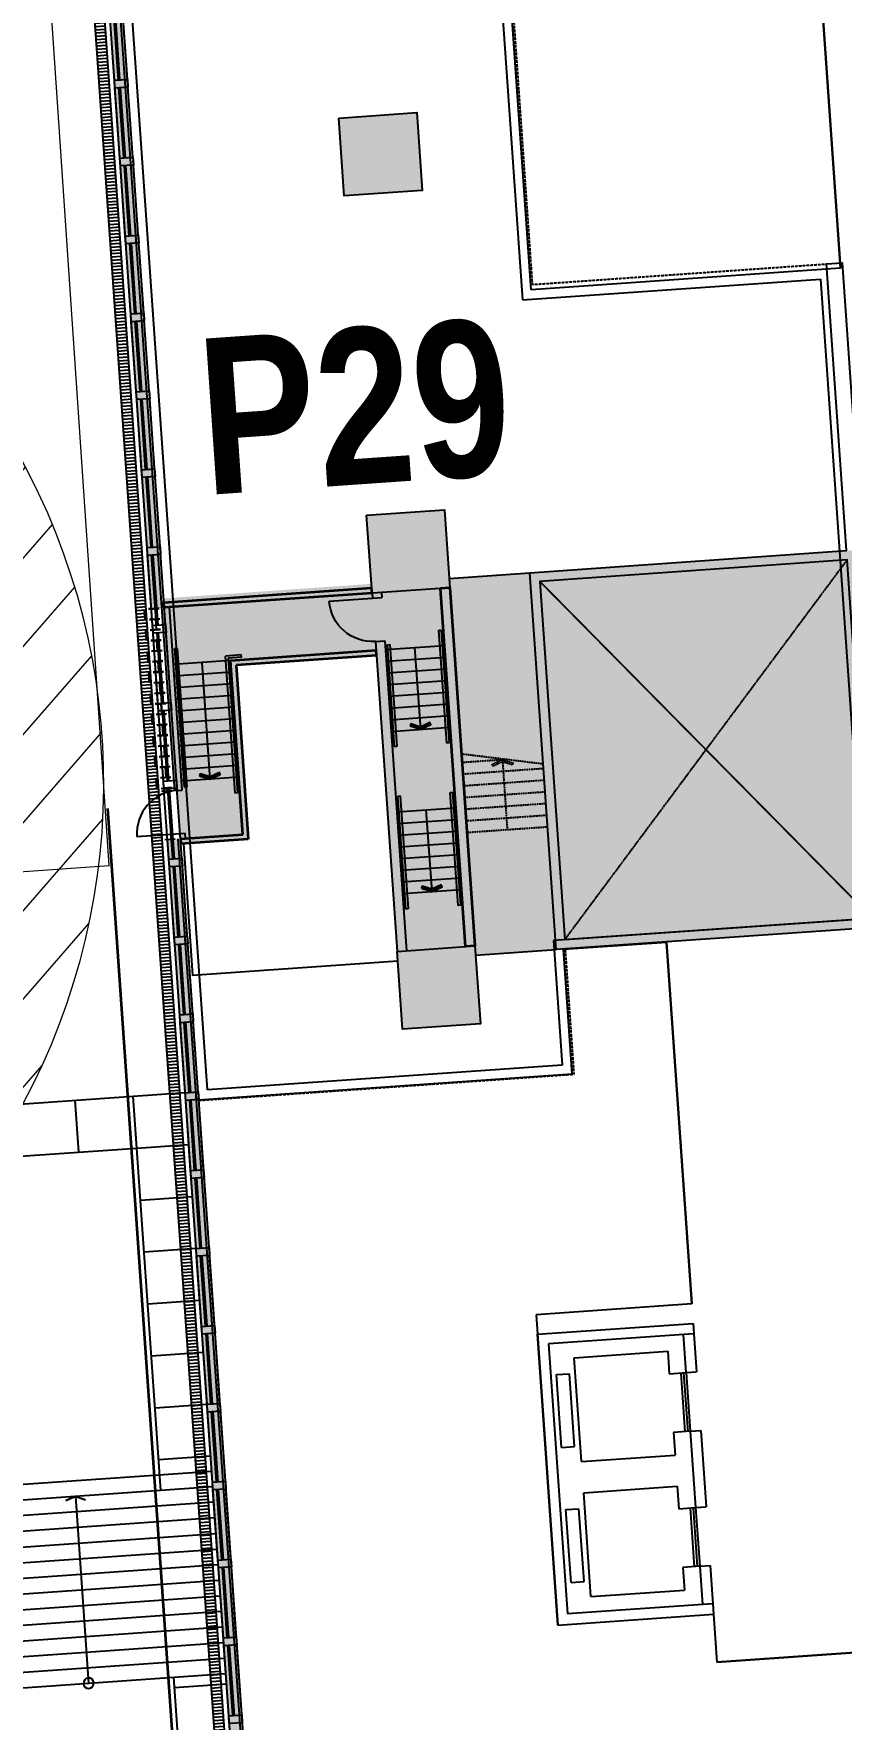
# Model space of a CAD drawing. Header units: millimetres. Extents: x 306 to 836129804, y -168137 to 818603917.
# Drawn here: x 834618450 to 834633962, y 818099318 to 818131702 of the extents above; entities that cross this region are included whole.
import ezdxf

# ---------------------------------------------------------------- set-up
doc = ezdxf.new("R2010")
doc.units = ezdxf.units.MM
doc.header["$LTSCALE"] = 3
for name, pattern in [('ACAD_ISO03W100', [30, 12, -18]), ('B0701', [2.34375, 1.5625, -0.78125]), ('CENTER2', [1.125, 0.75, -0.125, 0.125, -0.125]), ('DASHED2', [0.375, 0.25, -0.125])]:
    doc.linetypes.add(name, pattern=pattern)
doc.layers.get('Defpoints').update_dxf_attribs({"color": 32})
for name, color, linetype, lineweight in [('029-ramp-l', 1, 'Continuous', 20), ('Eva-New', 1, 'ACAD_ISO03W100', 18), ('Hatch (LTC&CB)', 252, 'Continuous', 35), ('UAJ-00ANNO-t', 7, 'Continuous', 5), ('UAJ-22INWA', 251, 'Continuous', 35), ('UAJ-22INWA-bw', 251, 'Continuous', 35), ('UAJ-32INFR', 251, 'Continuous', 25)]:
    doc.layers.add(name, color=color, linetype=linetype, lineweight=lineweight)
for name, color, linetype in [('_base', 251, 'Continuous'), ('_P29', 251, 'Continuous'), ('LWK-STEPS', 251, 'Continuous'), ('LWK-STEPS ARROW', 251, 'Continuous')]:
    doc.layers.add(name, color=color, linetype=linetype)
doc.styles.add('_BOLD', font='arialbd.ttf', dxfattribs={"width": 0.8})

# ---------------------------------------------------------------- blocks, each defined once
blk = doc.blocks.new('3A35X-MAGP-P-00-0$0$02_UNS-dotopen')
at = {"layer": 'LWK-STEPS ARROW', "lineweight": -2}
blk.add_lwpolyline([(-0.5, 6.123233995736766e-17, 1), (0.5, 0, 1)], format="xyb", close=True, dxfattribs=at)
blk = doc.blocks.new('3A35X-MAGP-P-LD-00-0')
at = {"layer": '_base', "ltscale": 0.5}
for p, q in [((834542911.2470396, 818105876.258711, 4.414931471723336e-06), (834621360.665118, 818111358.9750159, 1.530188952209542e-05)), ((834620432.1085794, 818110291.7562743, 0.1231612155905681), (834620361.9768257, 818111290.022033, 0.1231612155429601)), ((834619319.2338145, 818110213.8740895, 1.500890833093639e-05), (834619249.1020609, 818111212.1398481, 1.50088607229254e-05)), ((834542981.3279028, 818104878.7173313, 4.414979045157923e-06), (834620432.1166862, 818110291.6408799, 1.516335053225459e-05)), ((834620432.7847142, 818110291.7925452, 0.1231612156842939), (834621430.3514199, 818110361.5110387, 0.1231613541233945)), ((834620502.4775509, 818109294.2350324, 0.1231612156781243), (834621500.0442566, 818109363.9535263, 0.1231613541172249)), ((834620572.1711513, 818108296.6665876, 0.1231612156719547), (834621569.737857, 818108366.3850812, 0.1231613541110552)), ((834620641.8647517, 818107299.0981424, 0.123161215665785), (834621639.4314574, 818107368.8166361, 0.1231613541048856)), ((834620711.5583521, 818106301.5296975, 0.1231612156596154), (834621709.1250578, 818106371.248191, 0.1231613540987159)), ((834620781.2519525, 818105303.961252, 0.1231612156534457), (834621778.8186582, 818105373.6797458, 0.1231613540925463)), ((834620850.945553, 818104306.3928071, 0.1231612156472761), (834621848.5122586, 818104376.1113007, 0.1231613540863766))]:
    blk.add_line(p, q, dxfattribs=at)
for points, elevation in [([(834620892.1766013, 818103716.2268153), (834620363.0966731, 818111289.2814155)], 1.530178963717044e-05), ([(834624315.0600383, 818069070.8577582), (834621352.8524631, 818111470.8024712)], 1.530178963717044e-05), ([(834623202.5216442, 818070646.8015293), (834621143.0735757, 818100124.9802293)], 1.530178963717044e-05), ([(834621155.9854766, 818099929.1385847), (834622153.5794882, 818099999.60431)], -1.514810033105726e-05)]:
    blk.add_lwpolyline(points, dxfattribs=dict(at, elevation=elevation))
at = {"layer": '_base'}
blk.add_lwpolyline([(834591632.0061777, 818101993.9814898), (834621868.1717044, 818104084.1709285)], dxfattribs=at)
at = {"layer": 'LWK-STEPS', "ltscale": 0.5}
for points, elevation in [([(834621889.002883, 818103786.1896201), (834610477.8426178, 818102985.2910148)], -0.1231487037642164), ([(834621909.9241248, 818103486.919995), (834610615.1185195, 818102694.1878061)], -0.1231487037642164), ([(834621931.5388714, 818103187.699044), (834610754.3853807, 818102403.2243339)], 1.530178963717044e-05), ([(834610893.6522423, 818102112.2608616), (834621951.7666085, 818102888.3807448)], 1.249695047898414e-05), ([(834611032.9191036, 818101821.2973893), (834621972.6878504, 818102589.1111196)], 1.249696258329336e-05), ([(834611172.185965, 818101530.333917), (834621993.6090922, 818102289.8414944)], 1.249697468758612e-05), ([(834611311.4528264, 818101239.3704448), (834622014.530334, 818101990.5718694)], 1.249698679187888e-05), ([(834611450.7196877, 818100948.4069725), (834622035.4515759, 818101691.3022442)], 1.249699889618809e-05), ([(834611589.9865491, 818100657.4435002), (834622056.3728178, 818101392.032619)], 1.249701100048085e-05), ([(834611729.2534105, 818100366.480028), (834622077.2940595, 818101092.7629939)], 1.249702310479007e-05), ([(834611868.5202718, 818100075.5165557), (834622101.8746465, 818100793.750202)], 1.249703520908283e-05), ([(834612007.7871332, 818099784.5530833), (834622122.7827277, 818100494.479653)], 1.249704731337558e-05), ([(834612147.0539947, 818099493.589611), (834622143.7867244, 818100195.215836)], 1.249704731337558e-05)]:
    blk.add_lwpolyline(points, dxfattribs=dict(at, elevation=elevation))
at = {"layer": 'LWK-STEPS ARROW', "ltscale": 0.5, "const_width": 40, "elevation": 0.1231732719532673}
blk.add_lwpolyline([(834619062.2324489, 818103518.0837846), (834619252.2871172, 818103601.1302631), (834619447.1863449, 818103530.195183)], dxfattribs=at)
at = {"layer": 'LWK-STEPS ARROW', "ltscale": 0.5, "elevation": 1.228429614590076e-05}
blk.add_lwpolyline([(834619252.2871174, 818103601.1302632), (834619504.3350786, 818100009.9644597)], dxfattribs=at)
at = {"layer": 'LWK-STEPS ARROW', "xscale": 200, "yscale": 200, "zscale": 200, "rotation": 273.9989084199175}
blk.add_blockref('3A35X-MAGP-P-00-0$0$02_UNS-dotopen', (834619504.3350788, 818100009.9644594, 1.228429614590076e-05), dxfattribs=at)
blk = doc.blocks.new('P29')
at = {"layer": 'Defpoints'}
for p, q in [((835136852.532766, 818186397.8188709), (835135858.7362357, 818200613.6630464)), ((835135691.7272155, 818200421.5485337), (835136685.5237447, 818186205.7043574)), ((835130636.95738, 818171027.3446796), (835128616.6535851, 818199926.9466313)), ((835142336.26615, 818193397.6917531), (835142796.5619683, 818186813.3520949)), ((835128849.8670388, 818190424.9433368), (835128755.7214541, 818191771.6565983)), ((835129099.2583833, 818190442.3777046), (835129005.1127987, 818191789.090966)), ((835128954.4732469, 818188928.5952656), (835128860.3276622, 818190275.3085271)), ((835129203.8645914, 818188946.0296334), (835129109.7190068, 818190292.7428948)), ((835129059.079453, 818187432.2471969), (835128964.9338683, 818188778.9604584)), ((835129308.4707974, 818187449.6815647), (835129214.3252128, 818188796.394826)), ((835129163.685659, 818185935.8991284), (835129069.5400743, 818187282.6123899)), ((835129413.0770035, 818185953.3334962), (835129318.9314189, 818187300.0467576)), ((835142796.5619683, 818186813.3520949), (835136852.532766, 818186397.8188709)), ((835136685.5237447, 818186205.7043574), (835142410.1026107, 818186605.5298651)), ((835142410.1026107, 818186605.5298651), (835143268.467143, 818174315.5654604)), ((835129268.2918626, 818184439.5510604), (835129174.1462779, 818185786.2643219)), ((835129517.683207, 818184456.9854282), (835129423.5376225, 818185803.6986896)), ((835129372.8980685, 818182943.2029924), (835129278.7524838, 818184289.9162539)), ((835129622.289413, 818182960.6373602), (835129528.1438284, 818184307.3506216)), ((835129477.5042744, 818181446.854924), (835129383.3586897, 818182793.5681854)), ((835129726.8956188, 818181464.2892917), (835129632.7500342, 818182811.0025531)), ((835129582.1104805, 818179950.5068563), (835129487.9648958, 818181297.2201178)), ((835129831.501825, 818179967.9412241), (835129737.3562404, 818181314.6544855)), ((835129686.7166876, 818178454.158789), (835129592.5711029, 818179800.8720505)), ((835129936.108032, 818178471.5931568), (835129841.9624474, 818179818.3064182)), ((835129791.3228955, 818176957.8107182), (835129697.1773108, 818178304.5239797)), ((835130040.71424, 818176975.245086), (835129946.5686554, 818178321.9583473)), ((835129895.929099, 818175461.462649), (835129801.7835143, 818176808.1759105)), ((835130145.3204434, 818175478.8970168), (835130051.1748588, 818176825.6102781)), ((835130000.5353049, 818173965.114581), (835129906.3897202, 818175311.8278425)), ((835130249.9266493, 818173982.5489488), (835130155.7810647, 818175329.2622101)), ((835143268.467143, 818174315.5654604), (835137283.8807154, 818173897.1969743)), ((835130105.1415141, 818172468.766512), (835130010.9959294, 818173815.4797735)), ((835130354.5328585, 818172486.2008798), (835130260.3872739, 818173832.9141412)), ((835137283.8807154, 818173897.1969743), (835137451.2036171, 818171503.712749)), ((835137475.9952306, 818173730.1879517), (835139455.2847738, 818173868.5554696)), ((835137643.3181336, 818171336.7037272), (835137475.9952306, 818173730.1879517)), ((835139455.2847738, 818173868.5554696), (835139941.3143647, 818166916.1941932)), ((835130209.7477201, 818170972.4184434), (835130115.6021354, 818172319.1317049)), ((835130459.1390646, 818170989.8528112), (835130364.99348, 818172336.5660726)), ((835137451.2036171, 818171503.712749), (835130636.95738, 818171027.3446796)), ((835130469.9483569, 818170835.2301661), (835137643.3181336, 818171336.7037272)), ((835130314.353926, 818169476.070375), (835130220.2083412, 818170822.7836365)), ((835130563.7452704, 818169493.5047427), (835130469.5996858, 818170840.2180041)), ((835132103.1998522, 818147472.2497413), (835130469.9483569, 818170835.2301661)), ((835130418.9601291, 818167979.7223083), (835130324.8145444, 818169326.4355698)), ((835130668.3514736, 818167997.156676), (835130574.205889, 818169343.8699374)), ((835130523.5663353, 818166483.3742408), (835130429.4207506, 818167830.0875022)), ((835130772.9576797, 818166500.8086085), (835130678.8120952, 818167847.5218699)), ((835139941.3143647, 818166916.1941932), (835136948.615061, 818166706.9815639)), ((835136948.615061, 818166706.9815639), (835137365.2964402, 818160746.5284237)), ((835130628.1725414, 818164987.0261717), (835130534.0269567, 818166333.7394332)), ((835130877.5638858, 818165004.4605395), (835130783.4183012, 818166351.1738008)), ((835136974.7666106, 818166332.8945436), (835139967.4627496, 818166542.1069545)), ((835137365.2964408, 818160746.5284238), (835136974.7666106, 818166332.8945436)), ((835139981.4102435, 818166342.5938786), (835137188.2271823, 818166147.3289633)), ((835139833.1542042, 818165595.4358451), (835139781.8971664, 818166328.6463846)), ((835139967.4627496, 818166542.1069545), (835139981.4102435, 818166342.5938786)), ((835139981.4102423, 818166342.5938785), (835140032.6672802, 818165609.3833386)), ((835137188.2271823, 818166147.3289633), (835137550.8620257, 818160959.9889933)), ((835137682.992043, 818165881.1846527), (835139478.609725, 818166006.7120991)), ((835139478.609725, 818166006.7120991), (835139508.9455246, 818165572.7711595)), ((835137822.4669836, 818163886.0538944), (835137682.992043, 818165881.1846527)), ((835137342.2957938, 818165556.63527), (835137591.6871384, 818165574.0696378)), ((835137439.9282615, 818164160.0436066), (835137342.2957938, 818165556.63527)), ((835137689.3196064, 818164177.4779739), (835137591.6871384, 818165574.0696378)), ((835139508.9455246, 818165572.7711595), (835139833.1542011, 818165595.4358325)), ((835139812.2010998, 818164461.2132134), (835139733.3977584, 818165588.4620922)), ((835139783.2759801, 818165591.9489619), (835139862.0793214, 818164464.7000839)), ((835139833.1542051, 818165595.4358449), (835140032.6672809, 818165609.383339)), ((835139833.1542011, 818165595.4358325), (835139911.9575427, 818164468.186954)), ((835130732.7787479, 818163490.6781001), (835130638.6331632, 818164837.3913616)), ((835130982.1700923, 818163508.1124679), (835130888.0245078, 818164854.8257293)), ((835139911.9575427, 818164468.186954), (835139587.7488658, 818164445.5222815)), ((835139587.7488658, 818164445.5222815), (835139618.0846657, 818164011.581341)), ((835139911.9575453, 818164468.1869674), (835140111.470621, 818164482.134461)), ((835139911.9575453, 818164468.1869674), (835140014.4716303, 818163001.7658609)), ((835140111.470621, 818164482.134461), (835140213.984702, 818163015.7133541)), ((835137439.9282615, 818164160.0436066), (835137689.3196064, 818164177.4779739)), ((835137822.4669836, 818163886.0538944), (835139618.0846657, 818164011.581341)), ((835137864.309465, 818163287.5146679), (835139659.927147, 818163413.0421143)), ((835139659.927147, 818163413.0421143), (835139690.2629466, 818162979.1011747)), ((835130837.3849565, 818161994.3300327), (835130743.2393718, 818163341.0432942)), ((835131086.7763009, 818162011.7644005), (835130992.6307163, 818163358.4776618)), ((835138003.7844056, 818161292.3839096), (835137864.309465, 818163287.5146679)), ((835137523.6132158, 818162962.9652852), (835137773.0045605, 818162980.399653)), ((835137621.2456836, 818161566.3736218), (835137523.6132158, 818162962.9652852)), ((835137870.6370285, 818161583.8079891), (835137773.0045605, 818162980.399653)), ((835139690.2629466, 818162979.1011747), (835140014.4716232, 818163001.7658477)), ((835139993.5185218, 818161867.5432286), (835139914.7151804, 818162994.7921073)), ((835139964.5934021, 818162998.278977), (835140043.3967434, 818161871.030099)), ((835140014.4716303, 818163001.7658609), (835140213.9847025, 818163015.7133541)), ((835140014.4716232, 818163001.7658477), (835140093.2749647, 818161874.5169692)), ((835130941.99116, 818160497.9819655), (835130847.8455753, 818161844.695227)), ((835131191.3825045, 818160515.4163333), (835131097.2369199, 818161862.1295947)), ((835140093.2749647, 818161874.5169692), (835139769.0662879, 818161851.8522967)), ((835139769.0662879, 818161851.8522967), (835139799.4020877, 818161417.9113562)), ((835140093.2749658, 818161874.5169817), (835140292.7880411, 818161888.4644756)), ((835140093.2749655, 818161874.5169817), (835140144.5320092, 818161141.3064139)), ((835140292.7880411, 818161888.4644756), (835140344.0450824, 818161155.2539073)), ((835137621.2456836, 818161566.3736218), (835137870.6370285, 818161583.8079891)), ((835140344.0450847, 818161155.2539077), (835137550.8620238, 818160959.9889933)), ((835138003.7844056, 818161292.3839096), (835139799.4020877, 818161417.9113562)), ((835140344.0450845, 818161155.2539077), (835140357.992579, 818160955.7408319)), ((835137365.2964394, 818160746.5284237), (835140357.992579, 818160955.7408319)), ((835137365.2964402, 818160746.5284237), (835140357.9925789, 818160955.7408317)), ((835140357.9925789, 818160955.7408317), (835140422.49948, 818160032.9965593)), ((835140422.49948, 818160032.9965593), (835151994.2576783, 818160841.9512005)), ((835131046.5973668, 818159001.633898), (835130952.4517821, 818160348.3471595)), ((835131295.9887112, 818159019.0682658), (835131201.8431267, 818160365.7815272))]:
    blk.add_line(p, q, dxfattribs=at)
at = {"layer": 'Defpoints', "ltscale": 2}
for p, q in [((835142796.5619859, 818186813.3520962), (835142336.26615, 818193397.6917534)), ((835139941.3081746, 818166916.1937611), (835139455.2847738, 818173868.5554696)), ((835140357.9925786, 818160955.7408319), (835140422.4994797, 818160032.9965593, 1.099136678049152e-09)), ((835143889.0389742, 818160275.3342546), (835140422.4994797, 818160032.9965593))]:
    blk.add_line(p, q, dxfattribs=at)
at = {"layer": 'Defpoints'}
for points in [[(835128831.0376406, 818191776.9217775), (835128855.9767748, 818191778.6652144), (835128950.1223594, 818190431.9519525), (835128925.1832252, 818190430.2085159)], [(835128849.8670386, 818190424.9433367), (835129099.2583834, 818190442.3777046), (835129109.719004, 818190292.7428975), (835128860.3276591, 818190275.3085299)], [(835128935.6438487, 818190280.5737063), (835128960.5829829, 818190282.3171432), (835129054.7285675, 818188935.6038812), (835129029.7894332, 818188933.8604447)], [(835128954.4732467, 818188928.5952655), (835129203.8645915, 818188946.0296334), (835129214.3252121, 818188796.3948263), (835128964.9338672, 818188778.9604586)], [(835129040.2500547, 818188784.2256376), (835129065.189189, 818188785.9690745), (835129159.3347735, 818187439.2558125), (835129134.3956393, 818187437.512376)], [(835129059.0794528, 818187432.2471968), (835129308.4707975, 818187449.6815647), (835129318.9314182, 818187300.0467576), (835129069.5400733, 818187282.6123899)], [(835129144.8562608, 818187287.8775691), (835129169.795395, 818187289.621006), (835129263.9409796, 818185942.907744), (835129239.0018454, 818185941.1643075)], [(835129163.6856588, 818185935.8991283), (835129413.0770036, 818185953.3334962), (835129423.5376242, 818185803.6986891), (835129174.1462793, 818185786.2643214)], [(835129249.4624643, 818185791.5295011), (835129274.4015986, 818185793.272938), (835129368.5471832, 818184446.559676), (835129343.6080489, 818184444.8162395)], [(835129268.2918624, 818184439.5510603), (835129517.6832072, 818184456.9854282), (835129528.1438278, 818184307.3506211), (835129278.7524829, 818184289.9162534)], [(835129354.0686703, 818184295.1814331), (835129379.0078045, 818184296.92487), (835129473.1533891, 818182950.211608), (835129448.2142549, 818182948.4681715)], [(835129372.8980683, 818182943.2029923), (835129622.2894131, 818182960.6373602), (835129632.7500337, 818182811.0025531), (835129383.3586888, 818182793.5681854)], [(835129458.6748761, 818182798.8333646), (835129483.6140103, 818182800.5768015), (835129577.7595949, 818181453.8635396), (835129552.8204607, 818181452.120103)], [(835129477.5042741, 818181446.8549238), (835129726.8956189, 818181464.2892917), (835129737.3562396, 818181314.6544846), (835129487.9648947, 818181297.220117)], [(835129563.2810823, 818181302.485297), (835129588.2202165, 818181304.2287339), (835129682.3658011, 818179957.5154719), (835129657.4266669, 818179955.7720354)], [(835129582.1104803, 818179950.5068562), (835129831.5018251, 818179967.9412241), (835129841.9624457, 818179818.306417), (835129592.5711008, 818179800.8720493)], [(835129667.8872893, 818179806.1372297), (835129692.8264235, 818179807.8806666), (835129786.9720081, 818178461.1674047), (835129762.0328739, 818178459.4239681)], [(835129686.7166873, 818178454.1587889), (835129936.1080321, 818178471.5931568), (835129946.5686527, 818178321.9583497), (835129697.1773078, 818178304.523982)], [(835129772.4934973, 818178309.7891588), (835129797.4326315, 818178311.5325958), (835129891.5782161, 818176964.8193338), (835129866.6390818, 818176963.0758972)], [(835129791.3228953, 818176957.810718), (835130040.7142401, 818176975.245086), (835130051.1748607, 818176825.6102788), (835129801.7835158, 818176808.1759112)], [(835129877.0997007, 818176813.4410896), (835129902.0388349, 818176815.1845266), (835129996.1844195, 818175468.4712646), (835129971.2452853, 818175466.727828)], [(835129895.9290987, 818175461.4626489), (835130145.3204435, 818175478.8970168), (835130155.7810642, 818175329.2622097), (835129906.3897192, 818175311.827842)], [(835129981.7059066, 818175317.0930216), (835130006.6450409, 818175318.8364586), (835130100.7906255, 818173972.1231966), (835130075.8514912, 818173970.37976)], [(835130000.5353047, 818173965.1145809), (835130249.9266495, 818173982.5489488), (835130260.3872701, 818173832.9141417), (835130010.9959252, 818173815.479774)], [(835130086.3121158, 818173820.7449527), (835130111.25125, 818173822.4883896), (835130205.3968346, 818172475.7751276), (835130180.4577004, 818172474.0316911)], [(835130105.1415138, 818172468.7665119), (835130354.5328586, 818172486.2008798), (835130364.9934793, 818172336.5660727), (835130115.6021343, 818172319.131705)], [(835130190.9183218, 818172324.3968841), (835130215.8574561, 818172326.140321), (835130310.0030407, 818170979.427059), (835130285.0639064, 818170977.6836225)], [(835130209.7477199, 818170972.4184433), (835130459.1390647, 818170989.8528112), (835130469.5996853, 818170840.2180041), (835130220.2083404, 818170822.7836365)], [(835130295.5245277, 818170828.0488156), (835130320.4636619, 818170829.7922525), (835130414.6092465, 818169483.0789906), (835130389.6701123, 818169481.335554)], [(835130314.3539257, 818169476.0703748), (835130563.7452705, 818169493.5047427), (835130574.2058911, 818169343.8699356), (835130324.8145462, 818169326.435568)], [(835130400.1307309, 818169331.7007489), (835130425.0698651, 818169333.4441859), (835130519.2154497, 818167986.7309239), (835130494.2763155, 818167984.9874873)], [(835130418.9601289, 818167979.7223082), (835130668.3514737, 818167997.156676), (835130678.8120943, 818167847.521869), (835130429.4207494, 818167830.0875013)], [(835130504.736937, 818167835.3526814), (835130529.6760713, 818167837.0961183), (835130623.8216559, 818166490.3828564), (835130598.8825216, 818166488.6394198)], [(835130523.5663351, 818166483.3742406), (835130772.9576799, 818166500.8086085), (835130783.4183005, 818166351.1738014), (835130534.0269556, 818166333.7394338)], [(835130609.3431431, 818166339.0046123), (835130634.2822773, 818166340.7480493), (835130728.4278619, 818164994.0347873), (835130703.4887277, 818164992.2913507)], [(835130628.1725411, 818164987.0261716), (835130877.5638859, 818165004.4605395), (835130888.0245066, 818164854.8257324), (835130638.6331617, 818164837.3913647)], [(835130713.9493496, 818164842.6565408), (835130738.8884839, 818164844.3999777), (835130833.0340685, 818163497.6867157), (835130808.0949342, 818163495.9432791)], [(835130732.7787477, 818163490.6781), (835130982.1700925, 818163508.1124679), (835130992.6307131, 818163358.4776608), (835130743.2393682, 818163341.0432931)], [(835130818.5555582, 818163346.3084733), (835130843.4946924, 818163348.0519103), (835130937.640277, 818162001.3386483), (835130912.7011428, 818161999.5952117)], [(835130837.3849562, 818161994.3300326), (835131086.776301, 818162011.7644005), (835131097.2369217, 818161862.1295934), (835130847.8455768, 818161844.6952257)], [(835130923.1617618, 818161849.9604062), (835130948.100896, 818161851.7038431), (835131042.2464806, 818160504.9905812), (835131017.3073463, 818160503.2471446)], [(835130941.9911598, 818160497.9819654), (835131191.3825046, 818160515.4163333), (835131201.8431252, 818160365.7815262), (835130952.4517803, 818160348.3471586)], [(835131027.7679685, 818160353.6123387), (835131052.7071028, 818160355.3557756), (835131146.8526874, 818159008.6425136), (835131121.9135531, 818159006.899077)], [(835131046.5973666, 818159001.6338979), (835131295.9887114, 818159019.0682658), (835131306.449332, 818158869.4334587), (835131057.0579871, 818158851.999091)]]:
    blk.add_lwpolyline(points, close=True, dxfattribs=at)
blk = doc.blocks.new('*U2691')
at = {"layer": 'UAJ-22INWA'}
for p, q in [((5.069504709312247e-07, -3502.610706286107), (-1.367784250234649e-07, 3397.378647916246)), ((179.9999981793903, 3397.378647956344), (179.9999989125262, -3502.610706469973))]:
    blk.add_line(p, q, dxfattribs=at)
for points in [[(3.469302583880562e-06, 3397.378647941593), (180.0000020387911, 3397.378647953514)], [(3.579388589969312e-07, -3502.610706475496), (179.9999989274274, -3502.610706463575)]]:
    blk.add_lwpolyline(points, dxfattribs=at)
blk = doc.blocks.new('*U2703')
at = {"layer": 'UAJ-22INWA'}
for p, q in [((5.070048985047839e-07, -3503.067237418951), (2.090080215637613e-07, 496.711727359515)), ((99.99999852517678, 496.7117273519285), (99.99999891258065, -3503.067237650501))]:
    blk.add_line(p, q, dxfattribs=at)
for points in [[(3.815089030467789e-06, 496.7117273848622), (100.0000023845776, 496.711727349099)], [(3.579932865704905e-07, -3503.06723760834), (99.99999892748181, -3503.067237644103)]]:
    blk.add_lwpolyline(points, dxfattribs=at)
blk = doc.blocks.new('*U2702')
at = {"layer": 'UAJ-22INWA'}
for p, q in [((5.070048985047839e-07, -3503.067265379025), (3.579932637195225e-07, -803.0672412972228)), ((99.99999866820156, -703.0672433060753), (99.99999891258065, -3503.067265610575))]:
    blk.add_line(p, q, dxfattribs=at)
for points in [[(3.958113808266717e-06, -703.0672432731416), (100.0000025276023, -703.0672433089047)], [(3.579932865704905e-07, -3503.067265568414), (99.99999892748181, -3503.067265604177)]]:
    blk.add_lwpolyline(points, dxfattribs=at)
blk = doc.blocks.new('*U2701')
at = {"layer": 'UAJ-22INWA'}
for p, q in [((5.545094836592404e-07, -3901.564666637692), (3.458932269566617e-07, -651.5646602917313)), ((99.99999866206198, -651.5646602993179), (99.99999896008524, -3901.564666869242))]:
    blk.add_line(p, q, dxfattribs=at)
blk = doc.blocks.new('*U2700')
at = {"layer": 'UAJ-22INWA'}
for p, q in [((3.220513633508751e-07, -1951.564659360029), (3.518536913271757e-07, -751.5646585199902)), ((99.99999866206198, -651.5646602993179), (99.99999872762712, -1951.564659591579))]:
    blk.add_line(p, q, dxfattribs=at)
for points in [[(3.951974235860689e-06, -651.5646602663842), (100.0000025214628, -651.5646603021473)], [(1.730397514165816e-07, -1951.564659549418), (99.99999874252828, -1951.564659585181)]]:
    blk.add_lwpolyline(points, dxfattribs=at)
blk = doc.blocks.new('D830')
at = {"layer": 'UAJ-32INFR', "ltscale": 0.5}
blk.add_line((3.576278686523438e-07, 830.0000001192093), (1.192092895507812e-07, 1.192092895507812e-07), dxfattribs=at)
blk.add_arc((0, 1.192092895507812e-07), 829.9999999454482, 0, 90, dxfattribs=at)
blk = doc.blocks.new('3A35X-MAGP-P-ADR-L00-L1')
at = {"layer": '_P29', "ltscale": 0.5}
h = blk.add_hatch(dxfattribs=at)
h.set_pattern_fill('AR-B816C', color=256, scale=0.9999999999999994, angle=-6.838192565146562e-14)
h.set_pattern_definition([(3.998906433196963, (834565005.9112048, 818125935.0095314), (188.5346389503902, 216.8759320806387), [396.8749999999998, -9.524999999999995]), (3.998906433196963, (834564802.5416697, 818125930.3406955), (188.5346389503902, 216.8759320806387), [396.8749999999998, -9.524999999999995]), (93.99890643319691, (834565005.9112048, 818125935.0095314), (-216.8759320806387, 188.5346389503902), [-212.7249999999992, 193.6749999999992]), (93.99890643319691, (834564996.4093945, 818125934.3452828), (-216.8759320806387, 188.5346389503902), [-212.7249999999992, 193.6749999999992])])
h.paths.add_polyline_path([(834621219.3875272, 818116231.59618), (834621019.7325633, 818116217.6387663), (834623021.4198744, 818087587.5026833), (834643980.6938826, 818089052.71667), (834642799.2005483, 818105928.8814241), (834636813.8082895, 818105510.4568235), (834633872.1055179, 818147590.2860358), (834618899.9339522, 818146543.6164211), (834620709.163984, 818120656.7733746), (834620908.6805766, 818120670.7211205), (834620894.733083, 818120870.2341827), (834619113.3910061, 818146358.0505941), (834633686.5399364, 818147376.8254651), (834636628.2427067, 818105296.9962609), (834642613.6549703, 818105715.4222598), (834643768.2363329, 818089238.4287888), (834623206.9843941, 818087800.9639137)])
h.paths.add_polyline_path([(834621249.9017357, 818115784.1373484), (834621263.1822836, 818115584.8566711), (834621263.8285407, 818115584.9000471)], flags=16)
at = {"layer": '_P29'}
h = blk.add_hatch(dxfattribs=at)
h.set_pattern_fill('LINE', color=256, scale=500, angle=-4.131667753408367e-10)
h.set_pattern_definition([(3.998908532670165, (834621471.7891862, 818072063.8438798), (-4.358591902312155, 62.3478361824137), [])])
h.paths.add_polyline_path([(834618793.2054251, 818146636.3993354), (834618593.6923375, 818146622.4520226), (834622736.1326388, 818087367.0505117), (834622935.642486, 818087381.0441904)])
at = {"layer": '_P29', "ltscale": 0.5}
h = blk.add_hatch(dxfattribs=at)
h.set_pattern_fill('AR-B816C', color=256, angle=-6.838192565146562e-14)
h.set_pattern_definition([(3.998908525846213, (-49.6588728427887, -3.471536278717394), (188.5346310292963, 216.8759389666062), [396.8749999999998, -9.524999999999993]), (3.998908525846213, (-253.0284072454087, -8.140380013028334), (188.5346310292963, 216.8759389666062), [396.8749999999998, -9.524999999999993]), (93.99890852584603, (-49.6588728427887, -3.471536278717394), (-216.8759389666062, 188.5346310292963), [-212.7249999999999, 193.6749999999999]), (93.99890852584603, (-59.16068307706155, -4.135785683516588), (-216.8759389666062, 188.5346310292963), [-212.7249999999999, 193.6749999999999])])
h.paths.add_polyline_path([(834620905.1200858, 818117139.8588952), (834621105.0162894, 818117153.8331733), (834620859.0224242, 818120667.2392755), (834620659.1262207, 818120653.2649974)])
at = {"layer": '_P29'}
for points in [[(834625681.1161622, 818118403.0073556), (834625886.2086807, 818118337.1509972), (834626080.1421291, 818118430.9050246), (834626062.732442, 818118466.917566), (834625883.2040077, 818118380.12741), (834625693.3453836, 818118441.0920801)], [(834621635.9555163, 818117443.5708679), (834621841.0480353, 818117377.7145096), (834622034.9814825, 818117471.4685378), (834622017.5717953, 818117507.4810776), (834621838.0433621, 818117420.6909225), (834621648.1847371, 818117481.6555924)], [(834625899.0189611, 818115285.6136736), (834626104.1114806, 818115219.7573156), (834626298.0449284, 818115313.5113436), (834626280.6352423, 818115349.5238844), (834626101.1068076, 818115262.733728), (834625911.248183, 818115323.6983981)]]:
    blk.add_hatch(color=256, dxfattribs=at).paths.add_polyline_path(points)
at = {"layer": '_P29', "linetype": 'B0701'}
for p, q in [((834628033.4917994, 818126882.7006758), (834627046.7065915, 818140998.2507968)), ((834620952.2569306, 818120774.0011368), (834619574.9419032, 818140475.9171433)), ((834628033.4917994, 818126882.7006758), (834633679.4909034, 818127277.3993139)), ((834621620.8188083, 818111207.3335117), (834621276.3156877, 818116135.3067094)), ((834628833.2164979, 818111711.535423), (834628665.1484513, 818114115.6786102)), ((834621620.8188083, 818111207.3335117), (834628833.2164979, 818111711.535423))]:
    blk.add_line(p, q, dxfattribs=at)
at = {"layer": '_P29', "linetype": 'CENTER2', "ltscale": 4}
for p, q in [((834628652.595681, 818114295.2403756), (834634076.9940553, 818121591.2765805)), ((834628171.4078683, 818121178.4310237), (834634558.1818545, 818114708.0861397))]:
    blk.add_line(p, q, dxfattribs=at)
at = {"layer": '_P29'}
for p, q in [((834624949.2709669, 818120953.1895036), (834624956.2447051, 818120853.4329652)), ((834625128.8327363, 818120965.7422327), (834625135.8064733, 818120865.9857097)), ((834621204.5321722, 818117162.802269), (834620959.2306769, 818120674.2446004)), ((834621304.2887092, 818117169.7760155), (834621058.9875615, 818120681.2133929)), ((834624956.2447051, 818120853.4329652), (834625135.8064733, 818120865.9857097)), ((834625014.1267313, 818120025.4536966), (834625193.6884999, 818120038.0064408)), ((834625014.1267313, 818120025.4536966), (834625430.458902, 818114069.9883047)), ((834625193.6884999, 818120038.0064408), (834625610.0206714, 818114082.5410329)), ((834626232.1622814, 818120240.8925552), (834626277.0527776, 818120244.0299754)), ((834626383.838899, 818118071.2220513), (834626232.1622814, 818120240.8925552)), ((834626277.0527776, 818120244.0299754), (834626428.7293416, 818118074.360238)), ((834621204.3375825, 818119889.427002), (834621159.4471403, 818119886.2888157)), ((834621345.6489917, 818117222.7492782), (834621159.4471403, 818119886.2888157)), ((834621204.3375825, 818119889.427002), (834621390.5394348, 818117225.8874645)), ((834622436.0121993, 818119765.0179857), (834622136.7425858, 818119744.0967441)), ((834622320.8495196, 818117110.5241444), (834622136.7425857, 818119744.0967441)), ((834622439.1503861, 818119720.1275431), (834622184.7712138, 818119702.344488)), ((834622184.7712138, 818119702.344488), (834622365.7399617, 818117113.6623306)), ((834622439.1503861, 818119720.1275431), (834622436.0121993, 818119765.0179857)), ((834625244.1587838, 818119961.3287383), (834625289.0492796, 818119964.4661595)), ((834625381.1917651, 818118001.1293278), (834625244.1587838, 818119961.3287383)), ((834625289.0492796, 818119964.4661595), (834625426.0822082, 818118004.2675135)), ((834625884.0119555, 818118336.9863288), (834625774.206049, 818119908.1539406)), ((834626428.7293416, 818118074.360238), (834626383.838899, 818118071.2220513)), ((834625426.0822082, 818118004.2675135), (834625381.1917651, 818118001.1293278)), ((834621204.5321722, 818117162.802269), (834621304.2887093, 818117169.7760155)), ((834621345.6489917, 818117222.7492782), (834621390.5394348, 818117225.8874645)), ((834622365.7399617, 818117113.6623306), (834622320.8495196, 818117110.5241444)), ((834625447.3936955, 818117053.4090372), (834625492.2841917, 818117056.5464574)), ((834625599.0703131, 818114883.7385328), (834625447.3936955, 818117053.4090372)), ((834625492.2841917, 818117056.5464574), (834625643.9607562, 818114886.876719)), ((834626450.0650812, 818117123.4988732), (834626494.955577, 818117126.6362934)), ((834626601.7416974, 818114953.8283693), (834626450.0650812, 818117123.4988732)), ((834626494.955577, 818117126.6362934), (834626646.63214, 818114956.966555)), ((834626101.9147549, 818115219.5926468), (834625992.1088474, 818116790.760259)), ((834621262.3731486, 818116334.8201292), (834621362.1296871, 818116341.7938762)), ((834621269.341941, 818116235.0632453), (834621262.3731486, 818116334.8201292)), ((834621369.0988251, 818116242.0320377), (834621362.1296871, 818116341.7938762)), ((834625643.9607562, 818114886.876719), (834625599.0703131, 818114883.7385328)), ((834626646.63214, 818114956.966555), (834626601.7416974, 818114953.8283693))]:
    blk.add_line(p, q, dxfattribs=at)
at = {"layer": '_P29', "ltscale": 0.2}
for p, q in [((834622232.7998576, 818119660.5922333), (834621135.4779419, 818119583.8810155)), ((834625205.5475693, 818119868.4100972), (834626342.8645278, 818119947.8977842)), ((834625221.2346727, 818119643.957619), (834626358.5516307, 818119723.4453055)), ((834622248.4907886, 818119436.1400235), (834621151.1688724, 818119359.4288057)), ((834621841.0480353, 818117377.7145096, -5.917522632484927e-09), (834621684.1387275, 818119622.2366122, -5.917522632484927e-09)), ((834625236.9217751, 818119419.5051421), (834626374.2387332, 818119498.9928277)), ((834622264.1817194, 818119211.6878133), (834621166.8598032, 818119134.9765955)), ((834625252.608878, 818119195.0526638), (834626389.9258361, 818119274.5403503)), ((834625268.2959809, 818118970.6001855), (834626405.612939, 818119050.0878725)), ((834622279.8726503, 818118987.2356025), (834621182.5507345, 818118910.5243849)), ((834622295.5635813, 818118762.7833931), (834621198.2416655, 818118686.072175)), ((834625283.9830838, 818118746.1477087), (834626421.3000419, 818118825.6353942)), ((834622311.2545121, 818118538.3311825), (834621213.9325963, 818118461.6199647)), ((834625299.6701868, 818118521.6952304), (834626436.9871453, 818118601.1829169)), ((834625315.3572897, 818118297.2427526), (834626452.6742482, 818118376.7304391)), ((834622326.9454435, 818118313.8789715), (834621229.623527, 818118237.1677537)), ((834622342.6363738, 818118089.4267622), (834621245.314458, 818118012.7155439)), ((834622358.3273048, 818117864.9745512), (834621261.0053879, 818117788.2633334)), ((834622374.0182356, 818117640.5223405), (834621276.6963187, 818117563.8111229)), ((834622389.7091665, 818117416.0701312), (834621292.3872496, 818117339.3589133)), ((834625423.4503691, 818116751.0164157), (834626560.7673262, 818116830.5041022)), ((834625439.137472, 818116526.5639374), (834626576.4544291, 818116606.0516244)), ((834625454.824575, 818116302.1114591), (834626592.1415321, 818116381.5991457)), ((834625470.5116779, 818116077.6589823), (834626607.8286355, 818116157.1466688)), ((834625486.1987808, 818115853.206504), (834626623.5157384, 818115932.6941905)), ((834625501.8858832, 818115628.7540257), (834626639.2028413, 818115708.2417127)), ((834625517.5729866, 818115404.3015484), (834626654.8899437, 818115483.7892349)), ((834625533.2600895, 818115179.8490705), (834626670.5770466, 818115259.3367571))]:
    blk.add_line(p, q, dxfattribs=at)
at = {"layer": '_P29', "linetype": 'DASHED2', "lineweight": -3, "ltscale": 5}
for p, q in [((834628236.2916161, 818117669.1855061, -3.023601082069242e-09), (834626669.2127328, 818117860.7318472, 4.313528305675055e-09)), ((834626680.4347693, 818117703.1873522, -5.61065041071646e-09), (834627493.1938295, 818117760.015434)), ((834626695.9188437, 818117478.7120885), (834628242.0505084, 818117586.8069205, 6.073126752023776e-09)), ((834626711.6111315, 818117254.2404753), (834628257.7427891, 818117362.3353071, 6.073966038504364e-09)), ((834626727.3020622, 818117029.7882679), (834628273.4337127, 818117137.8830994, 6.073960285333202e-09)), ((834626742.9929929, 818116805.3360609), (834628289.1246364, 818116913.4308909, 6.073954533163106e-09)), ((834626758.4565845, 818116580.857052, -8.569413053807912e-09), (834628304.8155785, 818116688.9784125, 2.972288731194158e-09)), ((834626774.3733249, 818116356.453525, -5.622658786188611e-09), (834628320.5042139, 818116464.5589362, 5.917340470049104e-09))]:
    blk.add_line(p, q, dxfattribs=at)
at = {"layer": '_P29'}
for points in [[(834620954.7950207, 818117143.3315548), (834618899.9339523, 818146543.6164211), (834633872.105518, 818147590.2860358), (834636813.8082896, 818105510.4568237), (834642799.2005483, 818105928.8814244), (834643981.716859, 818089052.8653361), (834623021.4153464, 818087587.5023671), (834621019.7325631, 818116217.6387663)], [(834621219.3875272, 818116231.5961798), (834623206.9843938, 818087800.9639136), (834643768.2363329, 818089238.4287888), (834642613.6549705, 818105715.4222599), (834636628.2427069, 818105296.9962611), (834633686.5399367, 818147376.8254654), (834619113.3910064, 818146358.0505944), (834620894.7330832, 818120870.234183), (834621154.6424999, 818117157.3024262)], [(834628485.5864385, 818114103.125855), (834627979.2933611, 818121345.4400549), (834634064.4408004, 818121770.8456488), (834633679.4909034, 818127277.3993139), (834633978.7600887, 818127298.3204752), (834634870.0042273, 818114549.4454062), (834628485.5864385, 818114103.125855)], [(834628652.5954691, 818114295.240361), (834634558.1818545, 818114708.0861396), (834634076.9940553, 818121591.2765805), (834628171.4078681, 818121178.4310237), (834628652.5956808, 818114295.2403758)], [(834626433.0662916, 818121237.3577573), (834627979.292612, 818121345.4507748)], [(834621105.0103923, 818117153.832761), (834620905.1259828, 818117139.8593079)], [(834621169.7286544, 818116228.1246432), (834620970.0736903, 818116214.1672301)], [(834621325.9745607, 818116138.7782462), (834621502.4103802, 818113614.9375764), (834625443.0123912, 818113890.4158779)], [(834626939.3601182, 818113995.032837), (834628485.5864385, 818114103.125855)]]:
    blk.add_lwpolyline(points, dxfattribs=at)
for points in [[(834618793.2054251, 818146636.3993354), (834618593.6923375, 818146622.4520226), (834622736.1326388, 818087367.0505117), (834622935.642486, 818087381.0441904)], [(834624311.1732308, 818130080.9022421), (834625807.5212991, 818130185.508447), (834625912.1275041, 818128689.1603787), (834624415.7794367, 818128584.5541737)], [(834624844.6647608, 818122449.5375723), (834626341.0128292, 818122554.1437782), (834626445.6190351, 818121057.7957094), (834624949.2709668, 818120953.1895034)], [(834625681.1161622, 818118403.0073556), (834625886.2086807, 818118337.1509972), (834626080.1421291, 818118430.9050246), (834626062.732442, 818118466.917566), (834625883.2040077, 818118380.12741), (834625693.3453836, 818118441.0920801)], [(834625899.0189611, 818115285.6136736), (834626104.1114806, 818115219.7573156), (834626298.0449284, 818115313.5113436), (834626280.6352423, 818115349.5238844), (834626101.1068076, 818115262.733728), (834625911.248183, 818115323.6983981)], [(834625430.458902, 818114069.9883047), (834626926.8069704, 818114174.5945102), (834627031.4131763, 818112678.2464414), (834625535.0651075, 818112573.6402359)]]:
    blk.add_lwpolyline(points, close=True, dxfattribs=at)
at = {"layer": '_P29', "linetype": 'DASHED2', "lineweight": -3, "ltscale": 5, "elevation": 2.790594017252914e-10}
blk.add_lwpolyline([(834627257.2798482, 818117662.4703888), (834627451.212266, 818117756.226555), (834627656.3055081, 818117690.3724576), (834627644.0767086, 818117652.2875949), (834627454.2174085, 818117713.2501751), (834627274.6899343, 818117626.4580432)], close=True, dxfattribs=at)
at = {"layer": '_P29', "linetype": 'DASHED2', "lineweight": -3, "ltscale": 5, "elevation": 1.473408419302467e-10}
blk.add_lwpolyline([(834627453.2762874, 818117757.224401), (834627547.4387699, 818116410.5062301)], dxfattribs=at)
at = {"layer": '_P29', "elevation": -5.917522632484927e-09}
blk.add_lwpolyline([(834621635.9555163, 818117443.5708679), (834621841.0480353, 818117377.7145096), (834622034.9814825, 818117471.4685378), (834622017.5717953, 818117507.4810776), (834621838.0433621, 818117420.6909225), (834621648.1847371, 818117481.6555924)], close=True, dxfattribs=at)
at = {"layer": '_P29'}
for name, p, rotation in [('*U2703', (834621454.7330996, 818120708.8840196), 93.99890853192763), ('*U2691', (834626689.9776933, 818117563.6977693), 183.9989085343722), ('*U2702', (834621538.4180636, 818119511.8055656), 93.99890853192763), ('*U2701', (834622194.3351446, 818120210.8140454), 3.998908543590547), ('*U2700', (834623216.1552808, 818116371.160429), 273.9989085389379)]:
    blk.add_blockref(name, p, dxfattribs=dict(at, rotation=rotation))
at = {"layer": '_P29', "ltscale": 0.5, "xscale": -0.9999999999999994, "rotation": 93.99890850800058}
blk.add_blockref('D830', (834624956.2447139, 818120853.4329659), dxfattribs=at)
at = {"layer": '_P29', "ltscale": 0.5, "rotation": 93.9960628302963}
blk.add_blockref('D830', (834621262.3731487, 818116334.8201289), dxfattribs=at)

msp = doc.modelspace()

# ---------------------------------------------------------------- hatches: boundary and pattern name
at = {"layer": 'Eva-New', "linetype": 'Continuous', "ltscale": 0.01}
h = msp.add_hatch(dxfattribs=at)
h.set_pattern_fill('ANSI31', color=8, scale=350, angle=4)
h.set_pattern_definition([(49, (0, 0), (-838.6710210225554, 729.0455959657013), [])])
edge = h.paths.add_edge_path()
edge.add_arc((834611513.5385946, 818068145.3264505), 14099.99999968531, 55.19002574308559, 154.5596091027724)
edge.add_line((834598780.7776825, 818074202.2893481), (834595240.3911003, 818066761.4558462))
edge.add_arc((834589822.417787, 818069339.3552195), 6000.000000233124, 273.9989064334658, 334.5546563119141, ccw=False)
edge.add_line((834590240.8423903, 818063353.9629304), (834585554.5350056, 818063026.3542768))
edge.add_arc((834584989.6617913, 818071106.6338656), 8099.999998867221, 264.220048196886, 273.9989064322582, ccw=False)
edge.add_line((834584173.925572, 818063047.8142), (834580415.7397891, 818063428.2282544))
edge.add_arc((834579106.5335116, 818050494.3201492), 12999.99999816069, 84.2200481985661, 93.99077919798958)
edge.add_line((834578201.7864021, 818063462.7985727), (834574221.9197499, 818063185.1428037))
edge.add_arc((834573731.4752913, 818070170.6889209), 7002.741628984699, 184.518270925359, 274.0160585979712, ccw=False)
edge.add_arc((834553791.0620614, 818068592.8452796), 13000.0000005708, 4.527501078735133, 25.16518805878682)
edge.add_line((834565557.174624, 818074120.828201), (834563375.7160238, 818078763.9842684))
edge.add_arc((834569692.9588658, 818081779.3520507), 6999.999999030279, 186.261998653722, 205.5162346975632, ccw=False)
edge.add_line((834562734.724241, 818081015.8267443), (834561851.4163579, 818093822.5155479))
edge.add_arc((834568795.7761757, 818094576.8707228), 6985.211880096444, 103.79340942041148, 186.1996435070692, ccw=False)
edge.add_line((834567130.3497419, 818101360.6410463), (834607738.9713905, 818104323.6446342))
edge.add_arc((834606780.3295362, 818117304.0183489), 13015.72495013958, 274.223807264846, 392.8596289379157)
edge.add_arc((834623587.3262396, 818128173.8785237), 6999.999999836902, 183.9989136523716, 212.9539425140163, ccw=False)
edge.add_line((834616604.3686309, 818127685.7156067), (834614554.4666462, 818157541.1841724))
edge.add_line((834614554.4666462, 818157541.1841724), (834608569.0701823, 818157122.7809477))
edge.add_line((834608569.0701823, 818157122.7809477), (834610618.9763948, 818127267.2902491))
edge.add_arc((834623587.3262378, 818128173.8785231), 12999.99999806346, 183.9989136508734, 212.8579348742854)
edge.add_arc((834606785.1724918, 818117301.6086594), 7012.974383020965, -85.87050168941721, 32.994913872568816, ccw=False)
edge.add_line((834607290.1835088, 818110306.8410742), (834542916.4285616, 818105772.5570611))
edge.add_line((834542916.4285616, 818105772.5570611), (834543332.168679, 818099784.931535))
edge.add_line((834543332.168679, 818099784.931535), (834548339.9487058, 818100139.6961751))
edge.add_arc((834548849.6206386, 818093135.5706489), 7022.644791367745, 1.917894415990986, 94.16192873604791, ccw=False)
edge.add_line((834555868.3314306, 818093370.5997602), (834556822.6031799, 818079614.5109141))
edge.add_arc((834565030.3921052, 818080333.9384184), 8239.258156901009, 185.0092761133849, 211.2767633085009)
edge.add_line((834557988.549832, 818076056.3418531), (834560014.6381451, 818071842.7746612))
edge.add_arc((834553704.8687762, 818068780.019501), 7013.81912084653, -83.41200971856142, 25.89188562423311, ccw=False)
edge.add_line((834554509.5567249, 818061812.5137804), (834511331.2743995, 818058806.1397856))
edge.add_arc((834510845.0625758, 818065789.233517), 6999.999999933733, 141.8798806352492, 273.9829049167347, ccw=False)
edge.add_arc((834495100.3448526, 818078140.8887452), 13011.48484009153, 321.889271565979, 363.9966433354928)
edge.add_line((834508080.187521, 818079047.7636253), (834507303.147802, 818090245.0026575))
edge.add_arc((834514286.1054543, 818090733.1649512), 6999.999999943095, 94.21783473311712, 183.9989085377374, ccw=False)
edge.add_line((834513771.2650272, 818097714.206373), (834514324.2611847, 818097754.9889383))
edge.add_line((834514324.2611847, 818097754.9889383), (834515094.2032907, 818097812.2750338))
edge.add_arc((834515888.7804214, 818090839.1162039), 7018.283043878132, 4.391191596629085, 96.50069787772958, ccw=False)
edge.add_line((834522886.4615402, 818091376.4762715), (834523318.1003574, 818085091.4654405))
edge.add_line((834523318.1003574, 818085091.4654405), (834529307.3396509, 818085510.1591995))
edge.add_line((834529307.3396509, 818085510.1591995), (834528870.5492542, 818091758.2633296))
edge.add_arc((834535853.5069062, 818092246.4256233), 6999.999999586337, 93.99890853307471, 183.9989085379415, ccw=False)
edge.add_line((834535365.3446131, 818099229.3832753), (834540639.8020831, 818099596.5330453))
edge.add_line((834540639.8020831, 818099596.5330453), (834540220.7704337, 818105616.323317))
edge.add_line((834540220.7704337, 818105616.323317), (834513376.0995728, 818103738.6078113))
edge.add_arc((834514284.2614373, 818090770.3680685), 13000.00000003277, 94.00586599802176, 183.991117880833)
edge.add_line((834501315.7883602, 818089865.5443004), (834502093.999344, 818078618.6765761))
edge.add_arc((834495110.6965383, 818078135.4768907), 7000.000000828009, -66.13857842422561, 3.9581909098961887, ccw=False)
edge.add_arc((834495110.6965395, 818078135.4768903), 6999.999999981786, 273.99870041279297, 293.8614215680351, ccw=False)
edge.add_line((834495598.8334678, 818071152.5174648), (834484038.0252761, 818070344.3705096))
edge.add_arc((834484944.5652856, 818057376.0172908), 12999.99999985473, 3.998699986240524, 93.99870041178127, ccw=False)
edge.add_line((834497912.918511, 818058282.557204), (834498850.7850932, 818044866.0656179))
edge.add_arc((834505832.5325971, 818045382.0451274), 7000.788031506466, 153.5175844556254, 184.2267069343446, ccw=False)
edge.add_arc((834505831.7802428, 818045382.3021698), 7000.000000506094, 93.9907792036035, 153.5167215738451, ccw=False)
edge.add_line((834505344.6087215, 818052365.3290147), (834578107.7560652, 818057441.656797))
edge.add_arc((834579012.5031768, 818044473.1783768), 12999.99999509848, 84.22004763743712, 93.99077920788699, ccw=False)
edge.add_line((834580321.7095807, 818057407.0864662), (834583663.296837, 818057068.8416442))
edge.add_arc((834584972.5032473, 818070002.7497832), 13000.00004509936, 264.2200476312211, 273.9989064308502)
edge.add_line((834585879.0898904, 818057034.399779), (834609493.5669917, 818058685.2319609))
edge.add_arc((834609981.7373167, 818051702.1557314), 7000.118848462731, -19.364931974248975, 93.99890643048622, ccw=False)
edge.add_arc((834628850.3650681, 818045070.4409646), 13000.00000042529, 160.6350680240969, 183.9989064535735)
edge.add_line((834615882.0151088, 818044163.8543195), (834619634.348526, 817990488.2644923))
edge.add_arc((834610656.2600935, 817989860.627584), 8999.999999519287, -86.01194112060227, 3.998906454734822, ccw=False)
edge.add_line((834611282.1972058, 817980882.4204844), (834602812.2813497, 817980291.9201078))
edge.add_line((834602812.2813497, 817980291.9201078), (834603230.7061716, 817974306.527834))
edge.add_line((834603230.7061716, 817974306.527834), (834611717.6719617, 817974898.2168859))
edge.add_arc((834612343.6090722, 817965920.0097858), 8999.999999977357, 3.8734655887747067, 93.98805886777768, ccw=False)
edge.add_line((834621323.0501077, 817966527.9889727), (834621688.4984579, 817961112.7419763))
edge.add_line((834621688.4984579, 817961112.7419763), (834627673.3989117, 817961529.9934386))
edge.add_line((834627673.3989117, 817961529.9934386), (834621867.801321, 818044576.6440177))
edge.add_arc((834628850.6858916, 818045064.8011855), 6999.926738671702, 160.627157224399, 183.9989083996896, ccw=False)
edge.add_arc((834609980.9204334, 818051699.8431354), 13002.36888268257, 340.6271572335476, 454.0111039654658)
edge.add_line((834609071.4073162, 818064670.3628802), (834607456.5171404, 818064557.3573512))
edge.add_arc((834607170.3486158, 818068550.9500543), 4003.832551789663, 155.6211224779758, 274.0986331619272, ccw=False)
edge.add_line((834603523.5142193, 818070203.6066998), (834604195.8682836, 818071618.3222857))
edge.add_arc((834611513.5386757, 818068145.3264558), 8100.000000027051, 54.14039305783359, 154.6107958035704, ccw=False)
edge.add_arc((834623873.9558088, 818085245.9413723), 13000.02232763516, 234.1403928659832, 234.163197705768)
edge.add_line((834616262.7220054, 818074706.9802988), (834619562.6153525, 818079722.129262))
at = {"layer": 'Hatch (LTC&CB)'}
h = msp.add_hatch(color=256, dxfattribs=at)
h.dxf.hatch_style = 1
h.paths.add_polyline_path([(834624414.4048672, 818128585.3588514), (834625910.7509426, 818128689.9935614), (834625806.1162326, 818130186.3396368), (834624309.7701571, 818130081.704927)])
h = msp.add_hatch(color=256, dxfattribs=at)
h.dxf.hatch_style = 1
h.paths.add_polyline_path([(834624948.0417695, 818120954.0043457), (834626444.3878449, 818121058.6390556), (834626339.753135, 818122554.985131), (834624843.4070594, 818122450.3504212)])
h = msp.add_hatch(color=256, dxfattribs=at)
h.dxf.hatch_style = 1
h.paths.add_polyline_path([(834634362.6762702, 818121790.7345113), (834620947.2990179, 818120853.2666126), (834621276.3156881, 818116135.3067094), (834622573.1506801, 818116225.9654211), (834622339.530153, 818119567.8094451), (834625032.9565538, 818119756.100607), (834625443.0533551, 818113889.8299146), (834634868.9700831, 818114548.4130275)])
h = msp.add_hatch(color=256, dxfattribs=at)
h.dxf.hatch_style = 1
h.paths.add_polyline_path([(834625533.9954506, 818112574.4662324), (834627030.341526, 818112679.1009424), (834626938.2637266, 818113995.8748305), (834625441.917651, 818113891.2401206)])

# ---------------------------------------------------------------- linework, layer by layer
at = {"layer": '029-ramp-l'}
msp.add_lwpolyline([(834609071.2669616, 818114959.6512343), (834619900.8178, 818115718.1680664), (834617685.0420337, 818148365.9445237), (834606964.0047351, 818147616.9634806)], close=True, dxfattribs=at)
at = {"layer": 'Eva-New', "linetype": 'Continuous', "ltscale": 0.01}
msp.add_lwpolyline([(834566750.4963388, 818069619.033968, 0.0902930852904071), (834565557.174624, 818074120.828201), (834563375.7160238, 818078763.9842684, -0.08421066899116683), (834562734.724241, 818081015.8267443), (834561851.4163579, 818093822.5155479, -0.3759063335981815), (834567130.3497419, 818101360.6410463), (834607738.9713905, 818104323.6446342, 0.5694408892860497), (834617713.5694864, 818124366.1256953, -0.1270166736978627), (834616604.3686309, 818127685.7156067), (834615738.7514476, 818140067.9918662), (834614554.4666462, 818157541.1841724), (834608569.0701823, 818157122.7809477), (834610618.9763948, 818127267.2902491, 0.1265910255600829), (834612667.0867367, 818121120.6261394, -0.5707682833884961), (834607290.1835088, 818110306.8410742), (834542916.4285616, 818105772.5570611), (834543332.168679, 818099784.931535), (834548339.9487058, 818100139.6961751, -0.4257320400972958), (834555868.3314306, 818093370.5997602), (834556822.6031799, 818079614.5109141, 0.1151180500714415), (834557988.549832, 818076056.3418531), (834560014.6381451, 818071842.7746612, -0.5167127172672248), (834554509.5567249, 818061812.5137804)], format="xyb", dxfattribs=at)
at = {"layer": 'UAJ-22INWA-bw', "ltscale": 0.5}
msp.add_line((834619866.1479737, 818116816.5370641), (834621628.5636683, 818091605.9168277), dxfattribs=at)

# ---------------------------------------------------------------- block references
at = {"rotation": 0.001091446304688521}
msp.add_blockref('3A35X-MAGP-P-ADR-L00-L1', (15583.57958242297, -15898.08416011184), dxfattribs=at)
at = {"ltscale": 0.5}
msp.add_blockref('3A35X-MAGP-P-LD-00-0', (0, 0), dxfattribs=at)
msp.add_blockref('P29', (-508849.8244897127, -59617.92079412937))

# ---------------------------------------------------------------- texts
at = {"layer": 'UAJ-00ANNO-t', "style": '_BOLD', "width": 0.8}
msp.add_text('P29', height=3000, rotation=3.978977045274604, dxfattribs=at).set_placement((834621742.7586558, 818122837.2717584, -1.195669763233378e-05))

doc.saveas('drawing.dxf')
